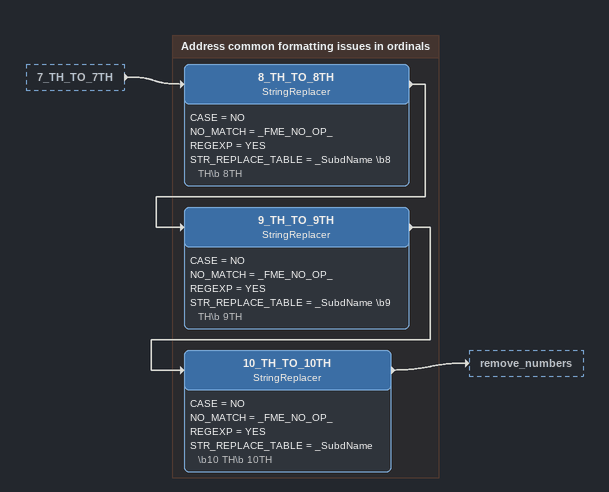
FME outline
7_TH_TO_7TH [outside]
    -> 8_TH_TO_8TH

Bookmark: Address common formatting issues in ordinals
8_TH_TO_8TH: StringReplacer
    CASE = NO
    NO_MATCH = _FME_NO_OP_
    REGEXP = YES
    STR_REPLACE_TABLE = _SubdName \b8 TH\b 8TH
    -> 9_TH_TO_9TH
9_TH_TO_9TH: StringReplacer
    CASE = NO
    NO_MATCH = _FME_NO_OP_
    REGEXP = YES
    STR_REPLACE_TABLE = _SubdName \b9 TH\b 9TH
    -> 10_TH_TO_10TH
10_TH_TO_10TH: StringReplacer
    CASE = NO
    NO_MATCH = _FME_NO_OP_
    REGEXP = YES
    STR_REPLACE_TABLE = _SubdName \b10 TH\b 10TH
    -> remove_numbers
